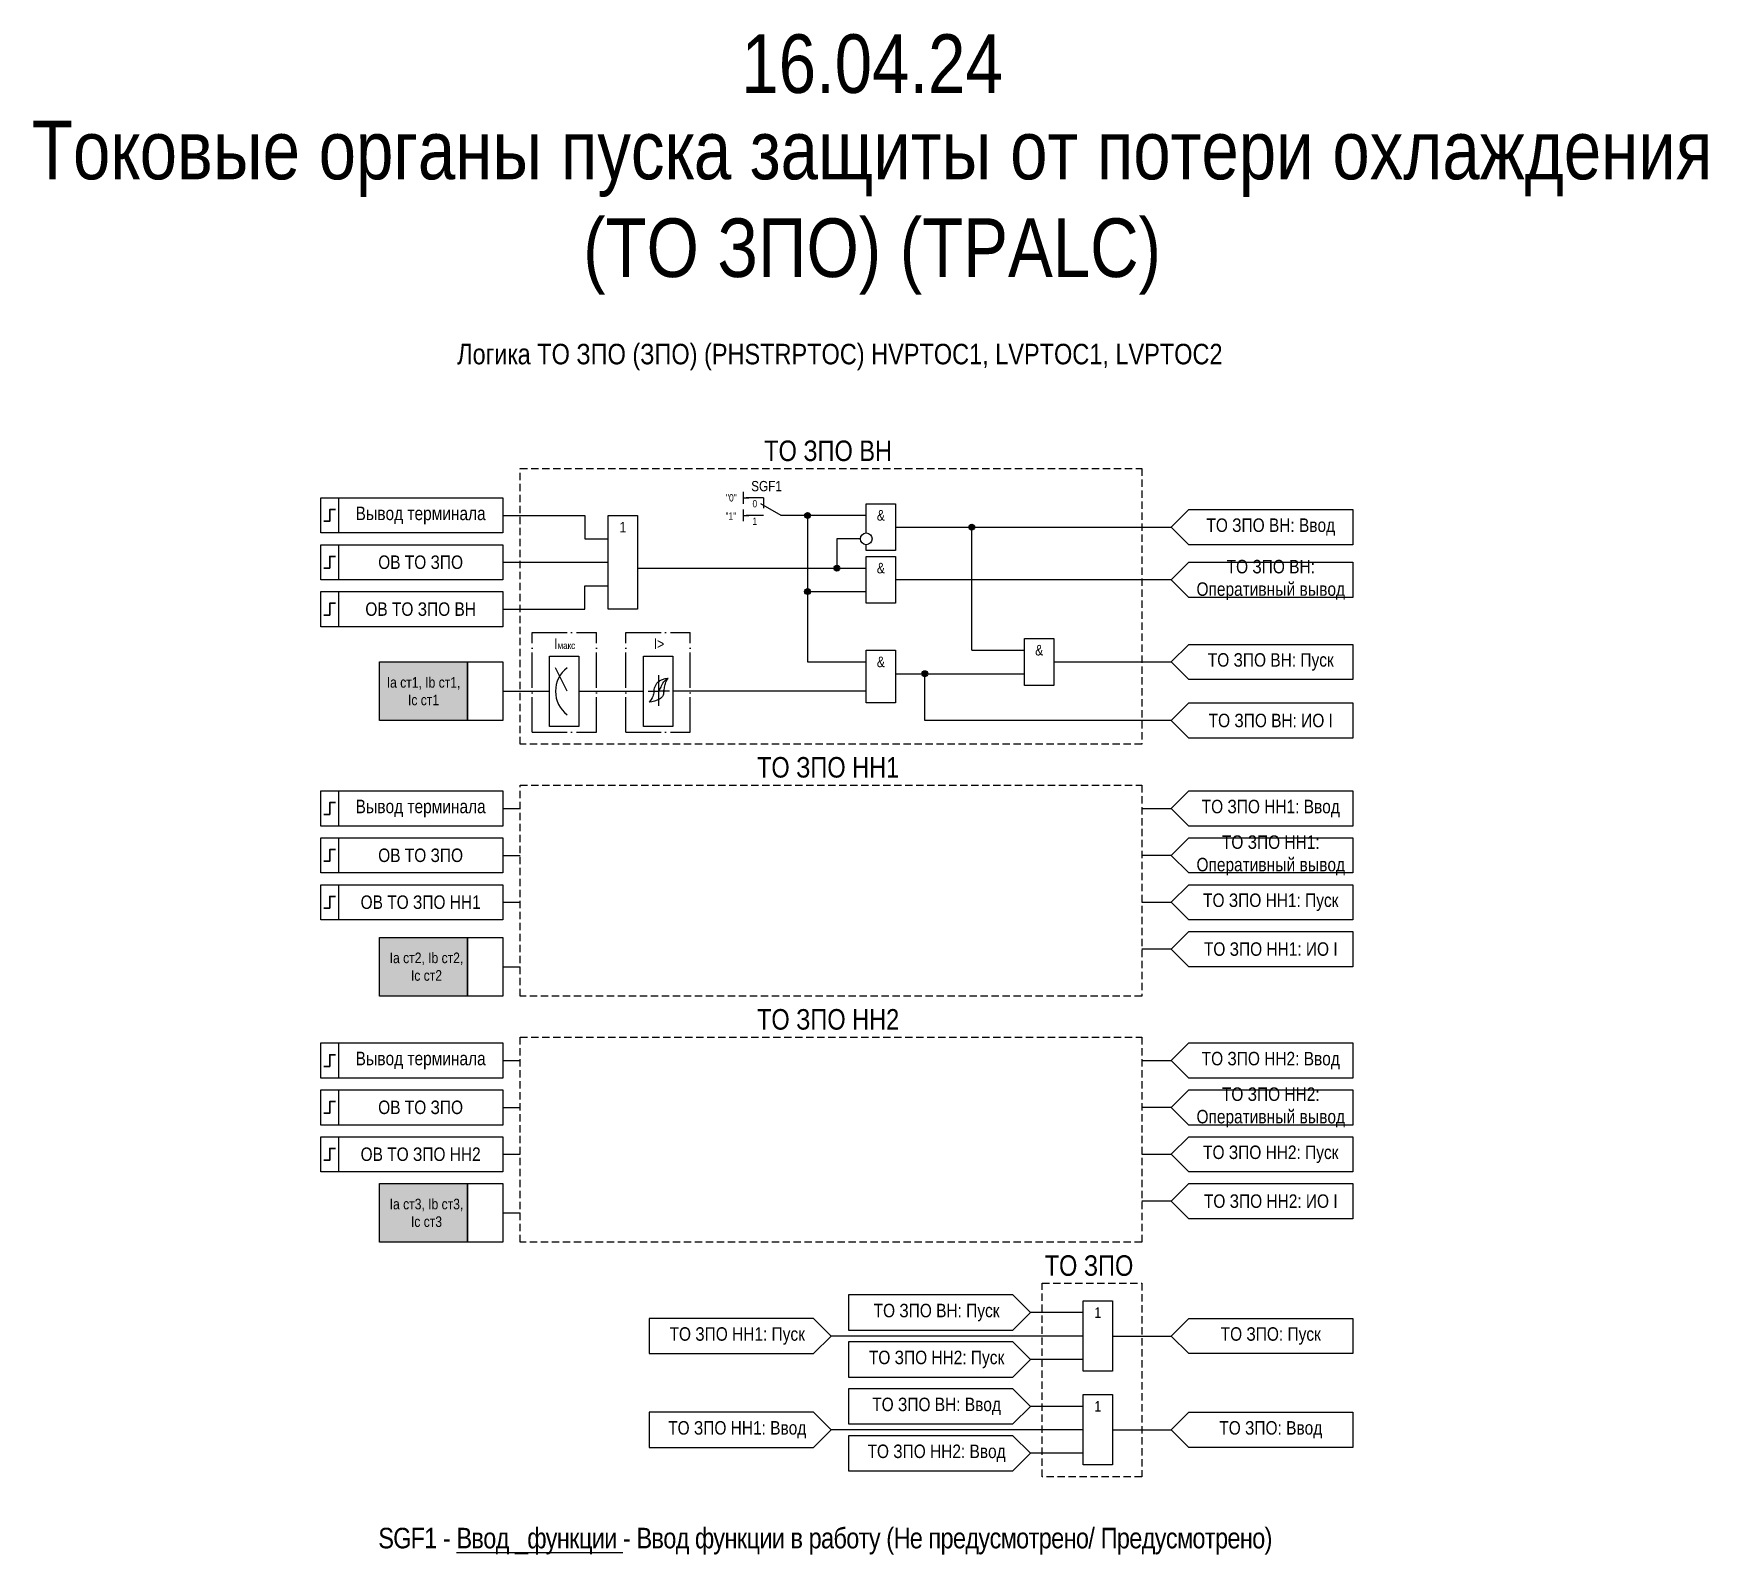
# Model space of a CAD drawing. Header units: millimetres. Extents: x -1270 to 920, y -27 to 306.
# Drawn here: x -543 to -257.5, y -27.3 to 232.2 of the extents above; entities that cross this region are included whole.
import ezdxf
from ezdxf.enums import TextEntityAlignment as Align

# ---------------------------------------------------------------- set-up
doc = ezdxf.new("R2010")
doc.units = ezdxf.units.MM
doc.linetypes.add('ACAD_ISO04W100', pattern=[30, 24, -3, 0, -3])
doc.linetypes.add('штриховая2', pattern=[0.375, 0.25, -0.125])
doc.layers.add('TEXT', color=7, linetype='Continuous', lineweight=25)
doc.layers.add('Основная', color=7, linetype='Continuous')
doc.styles.add('1.8_Gost_RD', font='ARIALN.TTF', dxfattribs={"height": 1.8})
doc.styles.add('2.5_Gost_RD', font='ARIALN.TTF', dxfattribs={"height": 2.5})
doc.styles.add('3.5_Gost_RD', font='ARIALN.TTF', dxfattribs={"height": 3.5})
doc.styles.add('Вывод', font='ARIALN.TTF', dxfattribs={"height": 2.5})
doc.styles.add('Компонент', font='ARIALN.TTF', dxfattribs={"height": 3.5})

# ---------------------------------------------------------------- blocks, each defined once
blk = doc.blocks.new('*U79')
at = {"layer": 'Основная', "ltscale": 0.35}
blk.add_line((6, 6), (6, 2.5), dxfattribs=at)
at = {"layer": 'Основная', "color": 0}
blk.add_line((0, 0), (7, 4), dxfattribs=at)
blk = doc.blocks.new('*U81')
at = {"layer": 'Основная', "color": 0}
for p, q in [((-3, 6), (-9, 6)), ((-3, 0), (-9, 0)), ((9, 0), (3, 0))]:
    blk.add_line(p, q, dxfattribs=at)
at = {"layer": 'Основная', "ltscale": 0.25, "xscale": -1}
blk.add_blockref('*U79', (3, 0), dxfattribs=at)
at = {"layer": 'Основная'}
for tag, height, style, p in [('ОУ', 3.5, 'Компонент', (-2, 10)), ('В1', 2.5, 'Вывод', (-14, 6)), ('В2', 2.5, 'Вывод', (-6, 4)), ('В3', 2.5, 'Вывод', (-6, -2))]:
    blk.add_attdef(tag, text='', height=height, dxfattribs=dict(at, style=style)).set_placement(p, align=Align.MIDDLE_CENTER)
blk = doc.blocks.new('Точка')
at = {"ltscale": 100}
h = blk.add_hatch(color=256, dxfattribs=at)
h.dxf.hatch_style = 1
edge = h.paths.add_edge_path()
edge.add_arc((0, 0), 0.5, 0, 360)
blk.add_circle((0, 0), 0.5, dxfattribs=at)
blk = doc.blocks.new('*U70')
at = {"layer": 'Основная', "linetype": 'ACAD_ISO04W100', "ltscale": 0.25}
for p, q in [((0, 0), (11, 0)), ((0, -17), (0, 0)), ((11, -17), (11, 0)), ((0, -17), (11, -17))]:
    blk.add_line(p, q, dxfattribs=at)
at = {"layer": 'Основная', "style": 'Компонент'}
blk.add_attdef('ОУ', text='', height=3.5, dxfattribs=at).set_placement((11, 0), align=Align.MIDDLE_CENTER)

msp = doc.modelspace()

# ---------------------------------------------------------------- hatches: boundary and pattern name
at = {"ltscale": 100, "true_color": 0xf7941d}
h = msp.add_hatch(color=30, dxfattribs=at)
h.dxf.hatch_style = 1
h.paths.add_polyline_path([(-484, 125), (-469, 125), (-469, 115), (-484, 115)])
h = msp.add_hatch(color=30, dxfattribs=at)
h.dxf.hatch_style = 1
h.paths.add_polyline_path([(-484, 78), (-469, 78), (-469, 68), (-484, 68)])
h = msp.add_hatch(color=30, dxfattribs=at)
h.dxf.hatch_style = 1
h.paths.add_polyline_path([(-484, 36), (-469, 36), (-469, 26), (-484, 26)])

# ---------------------------------------------------------------- linework, layer by layer
at = {"ltscale": 100}
for p, q in [((-422, 154), (-422, 152)), ((-422, 153), (-421, 153)), ((-422, 151), (-422, 149)), ((-422, 150), (-421, 150)), ((-401, 150), (-413, 150)), ((-411, 150), (-411, 137)), ((-346, 151), (-349, 148)), ((-346, 151), (-318, 151)), ((-318, 151), (-318, 145)), ((-406, 146), (-406, 141)), ((-402, 146), (-406, 146)), ((-396, 148), (-349, 148)), ((-383, 127), (-383, 148)), ((-349, 148), (-346, 145)), ((-318, 145), (-346, 145)), ((-463, 142), (-445, 142)), ((-440, 141), (-401, 141)), ((-346, 142), (-349, 139)), ((-346, 142), (-318, 142)), ((-318, 142), (-318, 136)), ((-349, 139), (-396, 139)), ((-349, 139), (-346, 136)), ((-411, 137), (-401, 137)), ((-411, 137), (-411, 125)), ((-318, 136), (-346, 136)), ((-455, 124.5), (-455, 126)), ((-455, 126), (-450, 126)), ((-450, 126), (-450, 120)), ((-439, 124.5), (-439, 126)), ((-439, 126), (-434, 126)), ((-434, 126), (-434, 120)), ((-383, 127), (-374, 127)), ((-346, 128), (-349, 125)), ((-346, 128), (-318, 128)), ((-455, 117), (-455, 125)), ((-439, 117), (-439, 125)), ((-411, 125), (-401, 125)), ((-396, 123), (-374, 123)), ((-391, 115), (-391, 123)), ((-369, 125), (-349, 125)), ((-349, 125), (-346, 122)), ((-463, 120), (-455, 120)), ((-450, 120), (-450, 114)), ((-434, 120), (-434, 114)), ((-401, 120), (-434, 120)), ((-346, 118), (-349, 115)), ((-346, 118), (-318, 118)), ((-455, 114), (-455, 117)), ((-439, 114), (-439, 117)), ((-349, 115), (-391, 115)), ((-349, 115), (-346, 112)), ((-450, 114), (-455, 114)), ((-434, 114), (-439, 114)), ((-346, 103), (-349, 100)), ((-346, 103), (-318, 103)), ((-318, 103), (-318, 97)), ((-354, 100), (-349, 100)), ((-349, 100), (-346, 97)), ((-346, 95), (-349, 92)), ((-318, 97), (-346, 97)), ((-346, 95), (-318, 95)), ((-318, 95), (-318, 89)), ((-463, 92), (-460, 92)), ((-349, 92), (-354, 92)), ((-349, 92), (-346, 89)), ((-318, 89), (-346, 89)), ((-346, 87), (-349, 84)), ((-346, 87), (-318, 87)), ((-354, 84), (-349, 84)), ((-349, 84), (-346, 81)), ((-346, 79), (-349, 76)), ((-346, 79), (-318, 79)), ((-349, 76), (-354, 76)), ((-349, 76), (-346, 73)), ((-463, 73), (-460, 73)), ((-346, 60), (-349, 57)), ((-346, 60), (-318, 60)), ((-318, 60), (-318, 54)), ((-354, 57), (-349, 57)), ((-349, 57), (-346, 54)), ((-346, 52), (-349, 49)), ((-318, 54), (-346, 54)), ((-346, 52), (-318, 52)), ((-318, 52), (-318, 46)), ((-463, 49), (-460, 49)), ((-349, 49), (-354, 49)), ((-349, 49), (-346, 46)), ((-318, 46), (-346, 46)), ((-346, 44), (-349, 41)), ((-346, 44), (-318, 44)), ((-354, 41), (-349, 41)), ((-349, 41), (-346, 38)), ((-346, 36), (-349, 33)), ((-346, 36), (-318, 36)), ((-349, 33), (-354, 33)), ((-349, 33), (-346, 30)), ((-463, 31), (-460, 31)), ((-404, 17), (-404, 11)), ((-376, 17), (-404, 17)), ((-376, 17), (-373, 14)), ((-438, 13), (-438, 7)), ((-410, 13), (-438, 13)), ((-410, 13), (-407, 10)), ((-373, 14), (-376, 11)), ((-364, 14), (-373, 14)), ((-346, 13), (-349, 10)), ((-346, 13), (-318, 13)), ((-407, 10), (-410, 7)), ((-364, 10), (-407, 10)), ((-404, 11), (-376, 11)), ((-404, 9), (-404, 3)), ((-376, 9), (-404, 9)), ((-376, 9), (-373, 6)), ((-359, 10), (-349, 10)), ((-349, 10), (-346, 7)), ((-438, 7), (-410, 7)), ((-373, 6), (-376, 3)), ((-364, 6), (-373, 6)), ((-404, 3), (-376, 3)), ((-404, 1), (-404, -5)), ((-376, 1), (-404, 1)), ((-376, 1), (-373, -2)), ((-373, -2), (-376, -5)), ((-364, -2), (-373, -2)), ((-438, -3), (-438, -9)), ((-410, -3), (-438, -3)), ((-410, -3), (-407, -6)), ((-404, -5), (-376, -5)), ((-346, -3), (-349, -6)), ((-346, -3), (-318, -3)), ((-318, -3), (-318, -9)), ((-407, -6), (-410, -9)), ((-364, -6), (-407, -6)), ((-404, -7), (-404, -13)), ((-376, -7), (-404, -7)), ((-376, -7), (-373, -10)), ((-359, -6), (-349, -6)), ((-349, -6), (-346, -9)), ((-438, -9), (-410, -9)), ((-373, -10), (-376, -13)), ((-364, -10), (-373, -10)), ((-318, -9), (-346, -9)), ((-404, -13), (-376, -13))]:
    msp.add_line(p, q, dxfattribs=at)
at = {"color": 7, "ltscale": 100}
for p, q in [((-452, 120), (-454, 124)), ((-450, 120), (-439, 120)), ((-438.21, 120), (-436.4, 120)), ((-434.58, 120), (-436.4, 120))]:
    msp.add_line(p, q, dxfattribs=at)
msp.add_line((-436.4, 122.72), (-436.4, 117.52))
at = {"color": 251, "linetype": 'штриховая2', "ltscale": 5, "true_color": 0x58595b}
for points in [[(-460, 158), (-354, 158), (-354, 111), (-460, 111)], [(-460, 104), (-354, 104), (-354, 68), (-460, 68)], [(-460, 61), (-354, 61), (-354, 26), (-460, 26)], [(-371, 19), (-354, 19), (-354, -14), (-371, -14)]]:
    msp.add_lwpolyline(points, close=True, dxfattribs=at)
at = {"ltscale": 100}
for points in [[(-494, 153), (-491, 153), (-491, 147), (-494, 147)], [(-494, 153), (-463, 153), (-463, 147), (-494, 147)], [(-445, 150), (-440, 150), (-440, 134), (-445, 134)], [(-494, 145), (-491, 145), (-491, 139), (-494, 139)], [(-494, 145), (-463, 145), (-463, 139), (-494, 139)], [(-494, 137), (-491, 137), (-491, 131), (-494, 131)], [(-494, 137), (-463, 137), (-463, 131), (-494, 131)], [(-374, 129), (-369, 129), (-369, 121), (-374, 121)], [(-401, 127), (-396, 127), (-396, 118), (-401, 118)], [(-484, 125), (-469, 125), (-469, 115), (-484, 115)], [(-469, 125), (-463, 125), (-463, 115), (-469, 115)], [(-494, 103), (-491, 103), (-491, 97), (-494, 97)], [(-494, 103), (-463, 103), (-463, 97), (-494, 97)], [(-494, 95), (-491, 95), (-491, 89), (-494, 89)], [(-494, 95), (-463, 95), (-463, 89), (-494, 89)], [(-494, 87), (-491, 87), (-491, 81), (-494, 81)], [(-494, 87), (-463, 87), (-463, 81), (-494, 81)], [(-484, 78), (-469, 78), (-469, 68), (-484, 68)], [(-469, 78), (-463, 78), (-463, 68), (-469, 68)], [(-494, 60), (-491, 60), (-491, 54), (-494, 54)], [(-494, 60), (-463, 60), (-463, 54), (-494, 54)], [(-494, 52), (-491, 52), (-491, 46), (-494, 46)], [(-494, 52), (-463, 52), (-463, 46), (-494, 46)], [(-494, 44), (-491, 44), (-491, 38), (-494, 38)], [(-494, 44), (-463, 44), (-463, 38), (-494, 38)], [(-484, 36), (-469, 36), (-469, 26), (-484, 26)], [(-469, 36), (-463, 36), (-463, 26), (-469, 26)]]:
    msp.add_lwpolyline(points, close=True, dxfattribs=at)
for points in [[(-401, 149), (-401, 152), (-396, 152), (-396, 144), (-401, 144), (-401, 145)], [(-463, 150), (-449, 150), (-449, 146), (-445, 146)], [(-401, 147), (-401, 149)], [(-401, 136), (-401, 143), (-396, 143), (-396, 135), (-401, 135), (-401, 136)], [(-463, 134), (-449, 134), (-449, 138), (-445, 138)], [(-349, 125), (-346, 128), (-318, 128), (-318, 122), (-346, 122), (-349, 125)], [(-349, 115), (-346, 118), (-318, 118), (-318, 112), (-346, 112), (-349, 115)], [(-463, 100), (-460, 100)], [(-349, 84), (-346, 87), (-318, 87), (-318, 81), (-346, 81), (-349, 84)], [(-463, 84), (-460, 84)], [(-349, 76), (-346, 79), (-318, 79), (-318, 73), (-346, 73), (-349, 76)], [(-463, 57), (-460, 57)], [(-349, 41), (-346, 44), (-318, 44), (-318, 38), (-346, 38), (-349, 41)], [(-463, 41), (-460, 41)], [(-349, 33), (-346, 36), (-318, 36), (-318, 30), (-346, 30), (-349, 33)], [(-364, 10), (-364, 16), (-359, 16), (-359, 4), (-364, 4), (-364, 10)], [(-349, 10), (-346, 13), (-318, 13), (-318, 7), (-346, 7), (-349, 10)], [(-364, -6), (-364, 0), (-359, 0), (-359, -12), (-364, -12), (-364, -6)]]:
    msp.add_lwpolyline(points, dxfattribs=at)
at = {"lineweight": 30, "ltscale": 100}
for points in [[(-491.5, 151), (-492.5, 151), (-492.5, 149), (-493.5, 149)], [(-491.5, 143), (-492.5, 143), (-492.5, 141), (-493.5, 141)], [(-491.5, 135), (-492.5, 135), (-492.5, 133), (-493.5, 133)], [(-491.5, 101), (-492.5, 101), (-492.5, 99), (-493.5, 99)], [(-491.5, 93), (-492.5, 93), (-492.5, 91), (-493.5, 91)], [(-491.5, 85), (-492.5, 85), (-492.5, 83), (-493.5, 83)], [(-491.5, 58), (-492.5, 58), (-492.5, 56), (-493.5, 56)], [(-491.5, 50), (-492.5, 50), (-492.5, 48), (-493.5, 48)], [(-491.5, 42), (-492.5, 42), (-492.5, 40), (-493.5, 40)]]:
    msp.add_lwpolyline(points, dxfattribs=at)
at = {"ltscale": 100}
msp.add_circle((-401, 146), 1, dxfattribs=at)
at = {"color": 7, "ltscale": 100}
msp.add_arc((-449, 120), 5, 126.8699, 233.1301, dxfattribs=at)
for points in [[(-437.2, 119.92), (-437.05, 120.71), (-436.56, 121.54), (-434.8, 122.26)], [(-436.4, 120), (-436, 120.72), (-435.53, 121.6), (-434.8, 122.26)], [(-435.52, 119.92), (-435.4, 120.71), (-435.19, 121.54), (-434.8, 122.26)], [(-437.2, 119.92), (-437.4, 119.13), (-438, 118.12)], [(-435.52, 119.92), (-435.75, 119.13), (-436.24, 118.67), (-438, 118.12)]]:
    msp.add_spline(points, degree=3)

# ---------------------------------------------------------------- block references
at = {"ltscale": 100}
for p in [(-411, 150), (-383, 148), (-406, 141), (-411, 137), (-391, 123)]:
    msp.add_blockref('Точка', p, dxfattribs=at)
at = {"layer": 'Основная', "ltscale": 0.25, "xscale": 0.5, "yscale": 0.5, "zscale": 0.5}
msp.add_blockref('*U81', (-417, 150), dxfattribs=at).add_auto_attribs({'ОУ': 'SGF1', 'В1': '"0"', 'В2': '0', 'В3': '1'})
at = {"layer": 'Основная', "ltscale": 0.25}
for p in [(-458, 130), (-442, 130)]:
    msp.add_blockref('*U70', p, dxfattribs=at)

# ---------------------------------------------------------------- texts
at = {"color": 2, "ltscale": 100, "char_height": 10, "width": 290, "attachment_point": 5, "style": '3.5_Gost_RD'}
for s, insert in [('16.04.24', (-400, 227)), ('Токовые органы пуска защиты от потери охлаждения (ТО ЗПО) (TPALC)', (-400, 202.5))]:
    msp.add_mtext(s, dxfattribs=dict(at, insert=insert))
at = {"color": 30, "ltscale": 100, "char_height": 3.5, "attachment_point": 5, "style": '3.5_Gost_RD'}
for s, insert, width in [('Логика ТО ЗПО (ЗПО) (PHSTRPTOC) {\\C6;HVPTOC1, LVPTOC1, LVPTOC2}', (-405.5, 177), 145), ('{\\T0.95;SGF1 - \\LВвод _функции\\l - Ввод функции в работу (Не предусмотрено/ Предусмотрено)}', (-408, -25), 165)]:
    msp.add_mtext(s, dxfattribs=dict(at, insert=insert, width=width))
at = {"color": 251, "ltscale": 100, "true_color": 0x58595b, "char_height": 3.5, "width": 113, "attachment_point": 5, "style": '3.5_Gost_RD'}
for s, insert in [('ТО ЗПО ВН', (-407.5, 161)), ('ТО ЗПО НН1', (-407.5, 107)), ('ТО ЗПО НН2', (-407.5, 64)), ('ТО ЗПО', (-363, 22))]:
    msp.add_mtext(s, dxfattribs=dict(at, insert=insert))
at = {"ltscale": 100, "attachment_point": 5, "style": '2.5_Gost_RD'}
for s, insert, char_height, width in [('Вывод терминала', (-477, 150), 2.3, 28), ('1', (-442.5, 148), 1.8, 5), ('&', (-398.5, 150), 1.8, 5), ('ТО ЗПО ВН: Ввод', (-332, 148), 2.3, 28), ('&', (-398.5, 141), 1.8, 5), ('ТО ЗПО ВН: Оперативный вывод', (-332, 139), 2.3, 28), ('&', (-398.5, 125), 1.8, 5), ('&', (-371.5, 127), 1.8, 5), ('ТО ЗПО ВН: Пуск', (-332, 125), 2.3, 28), ('ТО ЗПО ВН: ИО I', (-332, 115), 2.3, 28), ('Вывод терминала', (-477, 100), 2.3, 28), ('ТО ЗПО НН1: Ввод', (-332, 100), 2.3, 28), ('ТО ЗПО НН1: Оперативный вывод', (-332, 92), 2.3, 28), ('ТО ЗПО НН1: Пуск', (-332, 84), 2.3, 28), ('ТО ЗПО НН1: ИО I', (-332, 76), 2.3, 28), ('Вывод терминала', (-477, 57), 2.3, 28), ('ТО ЗПО НН2: Ввод', (-332, 57), 2.3, 28), ('ТО ЗПО НН2: Оперативный вывод', (-332, 49), 2.3, 28), ('ТО ЗПО НН2: Пуск', (-332, 41), 2.3, 28), ('ТО ЗПО НН2: ИО I', (-332, 33), 2.3, 28), ('ТО ЗПО ВН: Пуск', (-389, 14), 2.3, 28), ('1', (-361.5, 14), 1.8, 5), ('ТО ЗПО НН1: Пуск', (-423, 10), 2.3, 28), ('ТО ЗПО: Пуск', (-332, 10), 2.3, 28), ('ТО ЗПО НН2: Пуск', (-389, 6), 2.3, 28), ('ТО ЗПО ВН: Ввод', (-389, -2), 2.3, 28), ('1', (-361.5, -2), 1.8, 5), ('ТО ЗПО НН1: Ввод', (-423, -6), 2.3, 28), ('ТО ЗПО: Ввод', (-332, -6), 2.3, 28), ('ТО ЗПО НН2: Ввод', (-389, -10), 2.3, 28)]:
    msp.add_mtext(s, dxfattribs=dict(at, insert=insert, char_height=char_height, width=width))
at = {"ltscale": 100, "insert": (-425, 150.5), "char_height": 1.25, "attachment_point": 1, "style": '3.5_Gost_RD'}
msp.add_mtext_dynamic_manual_height_columns('"1"', width=2, gutter_width=17.5, heights=[0], dxfattribs=at)
at = {"color": 7, "ltscale": 100, "char_height": 1.8, "attachment_point": 1, "style": '1.8_Gost_RD'}
for s, insert in [('\\pi2.7859;I{\\H0.66667x;макс}', (-457, 129)), ('\\pi4.7676;I>', (-442, 129))]:
    msp.add_mtext_dynamic_manual_height_columns(s, width=11, gutter_width=17.5, heights=[0], dxfattribs=dict(at, insert=insert))
at = {"layer": 'TEXT', "color": 0, "ltscale": 100, "attachment_point": 5, "style": '2.5_Gost_RD'}
for s, insert, char_height, width in [('{\\C256;ОВ ТО ЗПО}', (-477, 142), 2.3, 28), ('{\\H0.72x;Ia ст1, Ib ст1, \\PIc ст1}', (-476.5, 120), 2.5, 15), ('{\\C256;ОВ ТО ЗПО}', (-477, 92), 2.3, 28), ('{\\H0.72x;Ia ст2, Ib ст2, \\PIc ст2}', (-476, 73), 2.5, 15), ('{\\C256;ОВ ТО ЗПО}', (-477, 49), 2.3, 28), ('{\\H0.72x;Ia ст3, Ib ст3, \\PIc ст3}', (-476, 31), 2.5, 15)]:
    msp.add_mtext(s, dxfattribs=dict(at, insert=insert, char_height=char_height, width=width))
at = {"layer": 'Основная', "color": 0, "ltscale": 100, "char_height": 2.3, "width": 28, "attachment_point": 5, "style": '2.5_Gost_RD'}
for s, insert in [('{\\C256;ОВ ТО ЗПО ВН}', (-477, 134)), ('{\\C256;ОВ ТО ЗПО НН1}', (-477, 84)), ('{\\C256;ОВ ТО ЗПО НН2}', (-477, 41))]:
    msp.add_mtext(s, dxfattribs=dict(at, insert=insert))

doc.saveas('drawing.dxf')
